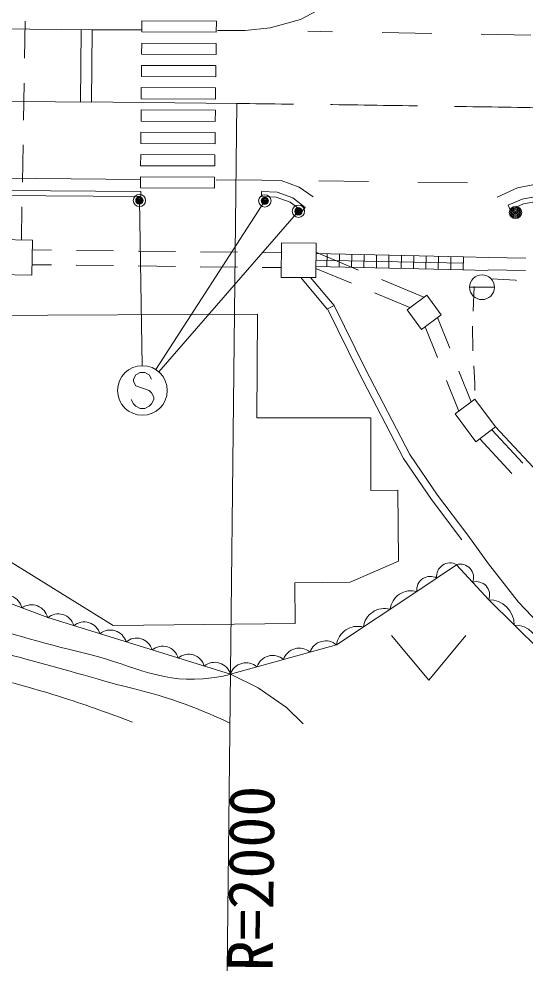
# Model space of a CAD drawing. Units: millimetres at full size, sheet at 1:1000; details may follow other scales. Extents: x 40000 to 680000, y 20000 to 380000.
# Drawn here: x 412334 to 432781, y 253889 to 292295 of the extents above; entities that cross this region are included whole.
import ezdxf
from ezdxf.enums import TextEntityAlignment as Align

# ---------------------------------------------------------------- set-up
doc = ezdxf.new("R2010")
doc.units = ezdxf.units.MM
doc.header["$LTSCALE"] = 1000
doc.header["$PDMODE"] = 32
doc.header["$PDSIZE"] = 500
doc.linetypes.add('CHAIN', pattern=[18.5, 12, -1.5, 3.5, -1.5])
for name, color, linetype, lineweight in [('M-BGD', 7, 'Continuous', 13), ('M-BMK', 2, 'Continuous', 13), ('M-STR-HTXT', 7, 'Continuous', 13), ('M-STR-STRC', 7, 'Continuous', 13)]:
    doc.layers.add(name, color=color, linetype=linetype, lineweight=lineweight)
doc.styles.add('ＭＳ ゴシック', font='')
doc.styles.get('ＭＳ ゴシック').set_extended_font_data('MS Gothic')

msp = doc.modelspace()

# ---------------------------------------------------------------- linework, layer by layer
at = {"layer": 'M-BGD'}
for p, q in [((412582, 292212), (412555, 290712)), ((412538, 289712), (412512, 288213)), ((412495, 287213), (412468, 285713)), ((417246, 285137), (406287, 285217)), ((417248, 285337), (417246, 285137)), ((412451, 284713), (412428, 283378)), ((423875, 284698), (423753, 284539)), ((412882, 282983), (413650, 282974)), ((414650, 282962), (416149, 282945)), ((417149, 282933), (418649, 282916)), ((419649, 282904), (421149, 282887)), ((422149, 282876), (422917, 282867)), ((426027, 282168), (424311, 282885)), ((424746, 282300), (424757, 282819)), ((425246, 282289), (425257, 282809)), ((425746, 282278), (425757, 282798)), ((426246, 282268), (426257, 282788)), ((426746, 282257), (426757, 282777)), ((427245, 282246), (427256, 282766)), ((427745, 282236), (427756, 282756)), ((428245, 282225), (428256, 282745)), ((428745, 282215), (428756, 282734)), ((429245, 282204), (429256, 282724)), ((429745, 282193), (429756, 282713)), ((430256, 282702), (431264, 282674)), ((431264, 282674), (432772, 282648)), ((412875, 282383), (413645, 282374)), ((414645, 282362), (416144, 282345)), ((417144, 282333), (418644, 282316)), ((419644, 282304), (421144, 282287)), ((424308, 282309), (430245, 282183)), ((424309, 282569), (430250, 282443)), ((422144, 282276), (422914, 282267)), ((425743, 281637), (424308, 282236)), ((430241, 282183), (431249, 282154)), ((431256, 282174), (432763, 282148)), ((424767, 280596), (423703, 281864)), ((425044, 280733), (424097, 281862)), ((428666, 281067), (426950, 281783)), ((432355, 281754), (431395, 281812)), ((432393, 281752), (432355, 281754)), ((428101, 280653), (426666, 281252)), ((430508, 281474), (431508, 281474)), ((430694, 281505), (430645, 280507)), ((429707, 279013), (429216, 280248)), ((429209, 278644), (428716, 279882)), ((430630, 279907), (430633, 278939)), ((430633, 278939), (430635, 278907)), ((430568, 276849), (430077, 278084)), ((430672, 278308), (430716, 277589)), ((430071, 276476), (429578, 277714)), ((430716, 277589), (430717, 277310)), ((421931, 276212), (426520, 276212)), ((426520, 276212), (426519, 273277)), ((436408, 270624), (431559, 275840)), ((432651, 274380), (431402, 275723)), ((432217, 273965), (430919, 275361)), ((426519, 273277), (427612, 273289)), ((427612, 273289), (427644, 270420)), ((410111, 271548), (416128, 267831)), ((427644, 270420), (425686, 269574)), ((425686, 269574), (423457, 269549)), ((423457, 269549), (423475, 267912)), ((423475, 267912), (416128, 267831)), ((427361, 267417), (428861, 265617)), ((428861, 265617), (430361, 267417))]:
    msp.add_line(p, q, dxfattribs=at)
for points in [[(417248, 285337), (406288, 285417), (406287, 285217)], [(423875, 284698), (423374, 285083), (422740, 285313), (422118, 285334), (422111, 285134)], [(423753, 284539), (423277, 284906), (422702, 285114), (422111, 285134)], [(436344, 285097), (433905, 285150), (433274, 285142), (432623, 285032), (432061, 284786), (432141, 284603)], [(436339, 284897), (433904, 284950), (433292, 284942), (432681, 284839), (432141, 284603)], [(398623, 282670), (403132, 281808), (403086, 280808), (410662, 280334), (421948, 280387), (421931, 276212)], [(424311, 282829), (430256, 282702), (430245, 282183)], [(433340, 266825), (431279, 268868), (429982, 270281), (428386, 269198), (425143, 267042), (420860, 265863), (413492, 268143), (405139, 271279), (396742, 274655), (395456, 276088), (396664, 281851)], [(430434, 271470), (429209, 273091), (428094, 274722), (426308, 278173), (425040, 280731), (424771, 280598)], [(430194, 271289), (428965, 272916), (427836, 274568), (426041, 278038), (424771, 280598)], [(433841, 267347), (432477, 268765), (431264, 270321), (430434, 271470)], [(420860, 265863), (421974, 265307), (423123, 264514), (423798, 263853)]]:
    msp.add_lwpolyline(points, dxfattribs=at)
for points in [[(411479, 283394), (412876, 283370), (412852, 281968), (411455, 281991)], [(422919, 283266), (424313, 283259), (424306, 281861), (422912, 281868)], [(428783, 281153), (429366, 280358), (428566, 279772), (427984, 280567)], [(429921, 276364), (430718, 276962), (431559, 275840), (430762, 275243)]]:
    msp.add_lwpolyline(points, close=True, dxfattribs=at)
msp.add_circle((431008, 281474), 500, dxfattribs=at)
for centre, radius, start, end in [((429717, 269814), 538, 60.3736, 187.9089), ((430135, 269770), 533, 338.4853, 106.6191), ((428918, 269272), 538, 60.3736, 187.9089), ((428151, 268379), 852, 74.0062, 173.235), ((430783, 269064), 533, 338.4853, 106.6191), ((411796, 268386), 668, 12.8628, 125.9808), ((431283, 267841), 1028, 0.3187, 90.1712), ((412840, 267994), 668, 12.8628, 125.9808), ((427070, 267661), 852, 74.0062, 173.235), ((413913, 267640), 656, 15.668, 129.9538), ((414966, 267314), 656, 15.668, 129.9538), ((425989, 266942), 852, 74.0062, 173.235), ((432313, 266819), 1028, 0.3187, 90.1712), ((416018, 266989), 656, 15.668, 129.9538), ((417071, 266663), 656, 15.668, 129.9538), ((418123, 266337), 656, 15.668, 129.9538), ((424704, 266544), 664, 48.6288, 162.1489), ((419176, 266012), 656, 15.668, 129.9538), ((422563, 265955), 664, 48.6288, 162.1489), ((423633, 266249), 664, 48.6288, 162.1489), ((420228, 265686), 656, 15.668, 129.9538), ((421492, 265660), 664, 48.6288, 162.1489)]:
    msp.add_arc(centre, radius, start, end, dxfattribs=at)
for points, knots in [([(378256, 278398), (381285, 278070), (382181, 278002), (384650, 277484), (386519, 277092), (387576, 276884), (389388, 276282), (392247, 275331), (393712, 274436), (396470, 273223), (399183, 272030), (400623, 271171), (403392, 270115), (405822, 269189), (407260, 268888), (409755, 268156), (411850, 267541), (413023, 267191), (415142, 266665), (417061, 266188), (418158, 265431), (420114, 265719), (420407, 265763), (420544, 265762), (420860, 265863)], [0, 0, 0, 0, 1, 1, 1, 2, 2, 2, 3, 3, 3, 4, 4, 4, 5, 5, 5, 6, 6, 6, 7, 7, 7, 8, 8, 8, 8]), ([(420838, 263888), (420114, 264232), (419891, 264318), (419271, 264562), (417952, 265080), (417151, 265193), (415789, 265586), (414127, 266066), (413184, 266294), (411523, 266781), (409568, 267354), (408482, 267707), (406536, 268314), (405142, 268749), (404349, 268959), (402972, 269449), (401094, 270116), (400067, 270562), (398233, 271341), (396223, 272194), (395131, 272750), (393137, 273638), (391727, 274267), (390973, 274711), (389520, 275234), (388013, 275776), (387144, 276025), (385579, 276363), (383578, 276795), (382421, 276840), (380406, 277203), (379177, 277424), (378781, 277496), (377264, 277795)], [0, 0, 0, 0, 1, 1, 1, 2, 2, 2, 3, 3, 3, 4, 4, 4, 5, 5, 5, 6, 6, 6, 7, 7, 7, 8, 8, 8, 9, 9, 9, 10, 10, 10, 11, 11, 11, 11]), ([(377145, 276111), (379070, 276052), (379636, 276041), (381219, 275846), (382673, 275668), (383489, 275547), (384913, 275206), (386809, 274751), (387852, 274396), (389664, 273676), (391153, 273085), (391888, 272536), (393339, 271856), (394869, 271138), (395745, 270779), (397287, 270085), (398590, 269499), (399275, 269058), (400621, 268579), (402282, 267987), (403277, 267862), (404978, 267401), (406836, 266897), (407875, 266610), (409733, 266108), (411279, 265690), (412164, 265524), (413692, 265045), (414961, 264647), (415387, 264496), (416906, 263927)], [0, 0, 0, 0, 1, 1, 1, 2, 2, 2, 3, 3, 3, 4, 4, 4, 5, 5, 5, 6, 6, 6, 7, 7, 7, 8, 8, 8, 9, 9, 9, 10, 10, 10, 10])]:
    msp.add_open_spline(points, degree=3, knots=knots, dxfattribs=at)
at = {"layer": 'M-BMK', "linetype": 'CHAIN'}
msp.add_lwpolyline([(376114, 289044), (384114, 289045), (392114, 289041), (400114, 289024), (408114, 288991), (416114, 288936), (421113, 288887)], dxfattribs=at)
msp.add_arc((399098, -1710992), 2000000, 85.59379, 89.36929, dxfattribs=at)
at = {"layer": 'M-STR-HTXT'}
for p, q in [((421113, 288887), (420728, 253889)), ((417190, 284972), (417296, 278316)), ((422248, 284959), (417856, 278151)), ((423604, 284539), (417969, 278063))]:
    msp.add_line(p, q, dxfattribs=at)
for centre, radius in [((417190, 284972), 150), ((417190, 284972), 120), ((417190, 284972), 90), ((417190, 284972), 60), ((417190, 284972), 30), ((417190, 284972), 20), ((422248, 284959), 150), ((422248, 284959), 120), ((422248, 284959), 90), ((422248, 284959), 60), ((422248, 284959), 30), ((422248, 284959), 20), ((423604, 284539), 150), ((423604, 284539), 120), ((423604, 284539), 90), ((423604, 284539), 60), ((423604, 284539), 30), ((423604, 284539), 20)]:
    msp.add_circle(centre, radius, dxfattribs=at)
for p in [(417190, 284972), (422248, 284959), (423604, 284539)]:
    msp.add_point(p, dxfattribs=at)
at = {"layer": 'M-STR-STRC'}
for p, q in [((414834, 291866), (414809, 288946)), ((415284, 291862), (415259, 288943)), ((424978, 291785), (423981, 291803)), ((428978, 291714), (426978, 291750)), ((432977, 291650), (430978, 291681)), ((424426, 285768), (426426, 285741)), ((428426, 285714), (430426, 285687)), ((417040, 277946), (416949, 277764)), ((416949, 277764), (416949, 277673)), ((417222, 278036), (417040, 277946)), ((417403, 278036), (417222, 278036)), ((417585, 277946), (417403, 278036)), ((417676, 277764), (417585, 277946)), ((416949, 277673), (417040, 277491)), ((417040, 277491), (417585, 277309)), ((417585, 277309), (417676, 277218)), ((416949, 276764), (416858, 276946)), ((417676, 277218), (417767, 277036)), ((417767, 276946), (417676, 276764)), ((417767, 277036), (417767, 276946)), ((417040, 276673), (416949, 276764)), ((417222, 276582), (417040, 276673)), ((417403, 276582), (417222, 276582)), ((417585, 276673), (417403, 276582)), ((417676, 276764), (417585, 276673))]:
    msp.add_line(p, q, dxfattribs=at)
for points in [[(425471, 293492), (424568, 292744), (423693, 292271), (422461, 291945), (421453, 291836), (420340, 291836)], [(307071, 286135), (307388, 286120), (308075, 286200), (309932, 286796), (312175, 287475), (314927, 288198), (318026, 288907), (321520, 289647), (324612, 290182), (328048, 290654), (332202, 291131), (335392, 291434), (339376, 291682), (343402, 291869), (347490, 291965), (353545, 292009), (357282, 292020), (364137, 292057), (377221, 292041), (406491, 291948), (415284, 291862), (417295, 291854)], [(311356, 280466), (314440, 281344), (318495, 282350), (322531, 283207), (325633, 283768), (329792, 284405), (333695, 284910), (337651, 285337), (340901, 285584), (346430, 285792), (351865, 285927), (357342, 285989), (365756, 286028), (372376, 286040), (392725, 285995), (406044, 285931), (417227, 285824)], [(420280, 285812), (422121, 285799), (422905, 285785), (423638, 285513), (424197, 285124)], [(431625, 285111), (432441, 285483), (433199, 285631), (433901, 285628), (444963, 285405), (453348, 285219), (460711, 285024), (470167, 284708), (480887, 284294), (488286, 283995), (497901, 283579), (507734, 283047), (521675, 282249)]]:
    msp.add_lwpolyline(points, dxfattribs=at)
for points in [[(420292, 291763), (420296, 292213), (417293, 292226), (417289, 291776)], [(417280, 290876), (420281, 290863), (420285, 291313), (417284, 291326)], [(417271, 289977), (420271, 289964), (420275, 290414), (417276, 290427)], [(417263, 289077), (420260, 289065), (420264, 289514), (417267, 289527)], [(417254, 288178), (420250, 288165), (420254, 288615), (417258, 288628)], [(417246, 287278), (420239, 287266), (420244, 287716), (417250, 287728)], [(417237, 286379), (420229, 286366), (420233, 286816), (417241, 286829)], [(417228, 285479), (420218, 285467), (420223, 285917), (417233, 285929)]]:
    msp.add_lwpolyline(points, close=True, dxfattribs=at)
for centre, radius in [((432359, 284491), 250), ((432359, 284491), 204), ((432359, 284491), 159), ((432359, 284491), 114), ((432359, 284491), 68.2), ((432359, 284491), 22.7), ((417312, 277309), 1000)]:
    msp.add_circle(centre, radius, dxfattribs=at)

# ---------------------------------------------------------------- texts
at = {"layer": 'M-STR-HTXT', "style": 'ＭＳ ゴシック'}
msp.add_text('R=2000', height=1833, rotation=89.369, dxfattribs=at).set_placement((420728, 253889), align=Align.TOP_LEFT)

doc.saveas('drawing.dxf')
